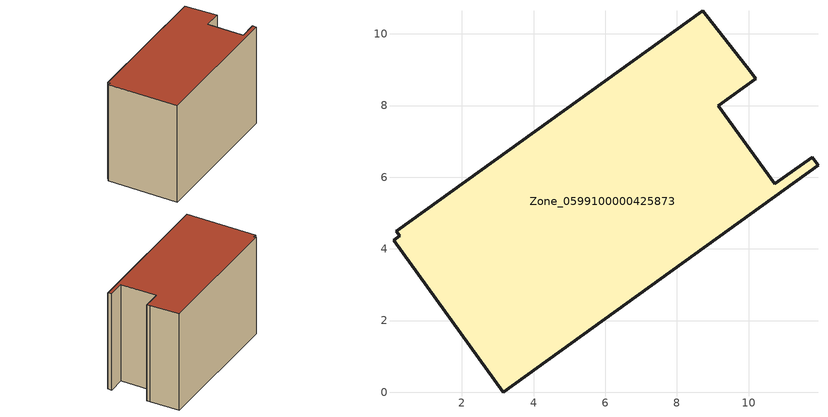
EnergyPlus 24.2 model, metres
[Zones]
Zone_0599100000425873
 floor ground (C_G): 10.73,5.81 11.77,6.56 11.94,6.34 3.15,0 0.09,4.25 0.26,4.36 0.17,4.49 8.71,10.64 10.04,8.96 10.2,8.74 9.16,7.99 z0
 wall outside (C_F): 3.15,0 11.94,6.34 11.77,6.56 10.73,5.81 9.16,7.99 10.2,8.74 10.04,8.96 8.71,10.64 0.17,4.49 0.26,4.36 0.09,4.25 3.15,0 z0:7.7
 roof outside (C_R): 8.71,10.64 0.17,4.49 0.26,4.36 0.09,4.25 3.15,0 11.94,6.34 11.77,6.56 10.73,5.81 9.16,7.99 10.2,8.74 10.04,8.96 z7.7
[BUILDING]
Pand.0599100000425873: North Axis=0; Terrain=City; Loads Convergence Tolerance Value=0.04; Temperature Convergence Tolerance Value=0.4; Solar Distribution=FullExterior; Maximum Number of Warmup Days=25; Minimum Number of Warmup Days=1
[Site:Location]
Rotterdam.The.Hague.AP_ZH_NLD Design_Conditions: Latitude=51.96; Longitude=4.45; Time Zone=1; Elevation=-4.5
[SITE:GROUNDTEMPERATURE:BUILDINGSURFACE]
18, 18, 18, 18, 18, 18, 18, 18, 18, 18, 18, 18
[MATERIAL] Thermal Absorptance=0.9; Solar Absorptance=0.7; Visible Absorptance=0.7
Name | Roughness | Thickness | Conductivity | Density | Specific Heat
G.TC.2006-2014 | MediumSmooth | 0.15 | 0.06 | 540 | 1210
F.TC.2006-2014 | Rough | 0.3 | 0.12 | 1920 | 840
R.TC.2006-2014 | MediumRough | 0.2 | 0.08 | 1500 | 1000
[CONSTRUCTION]
C_G: G.TC.2006-2014
C_F: F.TC.2006-2014
C_R: R.TC.2006-2014
[ZONE]
Zone_0599100000425873: Type=1; Multiplier=1; Ceiling Height=Autocalculate; Volume=Autocalculate; Floor Area=autocalculate; Part of Total Floor Area=Yes
[ZONEINFILTRATION:DESIGNFLOWRATE]
Infil_Zone_0599100000425873: Zone or ZoneList or Space or SpaceList=Zone_0599100000425873; Schedule=AlwaysOn; Design Flow Rate Calculation Method=Flow/Area; Flow Rate per Floor Area=0.0015; Constant Term Coefficient=1; Temperature Term Coefficient=0; Velocity Term Coefficient=0; Velocity Squared Term Coefficient=0
[HVACTEMPLATE:ZONE:IDEALLOADSAIRSYSTEM]
Zone_0599100000425873: Maximum Heating Supply Air Temperature=50; Minimum Cooling Supply Air Temperature=13; Maximum Heating Supply Air Humidity Ratio=0.0156; Minimum Cooling Supply Air Humidity Ratio=0.0077; Heating Limit=NoLimit; Cooling Limit=NoLimit; Dehumidification Control Type=ConstantSensibleHeatRatio; Cooling Sensible Heat Ratio=0.7; Dehumidification Setpoint=60; Humidification Control Type=None; Humidification Setpoint=30; Outdoor Air Method=None; Outdoor Air Flow Rate per Person=0.00944; Outdoor Air Flow Rate per Zone Floor Area=0; Outdoor Air Flow Rate per Zone=0; Demand Controlled Ventilation Type=None; Outdoor Air Economizer Type=NoEconomizer; Heat Recovery Type=None; Sensible Heat Recovery Effectiveness=0.7; Latent Heat Recovery Effectiveness=0.65
[ZONECONTROL:THERMOSTAT]
ThermostatControl_Zone_0599100000425873: Zone or ZoneList=Zone_0599100000425873; Control Type Schedule=DualSetpointControlType; Control 1=Thermostat_Zone_0599100000425873; Temperature Difference Between Cutout And Setpoint=0
[THERMOSTATSETPOINT:DUALSETPOINT]
Thermostat_Zone_0599100000425873: Heating Setpoint Temperature Schedule=HeatingSetpoint_Zone_0599100000425873; Cooling Setpoint Temperature Schedule=CoolingSetpoint_Zone_0599100000425873
[SCHEDULE:COMPACT]
HeatingSetpoint_Zone_0599100000425873: Through: 12/31, For: AllDays, Until: 24:00, 21
CoolingSetpoint_Zone_0599100000425873: Through: 12/31, For: AllDays, Until: 24:00, 24
DualSetpointControlType: Through: 12/31, For: AllDays, Until: 24:00, 4
AlwaysOn: Through: 12/31, For: AllDays, Until: 24:00, 1
